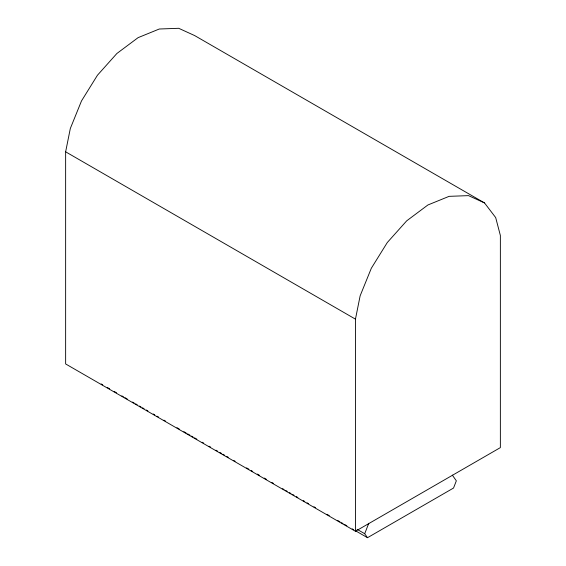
<?xml version="1.0" encoding="UTF-8"?>
<svg xmlns="http://www.w3.org/2000/svg" width="566" height="566" viewBox="0 0 566 566"><rect width="100%" height="100%" fill="white"/><g stroke="black" fill="none" stroke-linecap="round" stroke-linejoin="round"><path stroke-width="0.85" d="M65.635 151.815L70.318 128.503L81.497 100.932L97.472 75.2L116.879 53.494L138.09 37.653L159.294 29.008L178.707 28.3L194.676 35.587L484.503 202.911L495.682 217.577L500.365 235.484L500.365 447.607L355.455 531.276L65.635 363.945L65.635 151.815L355.455 319.146L355.455 531.276M355.455 319.146L360.139 295.827L371.324 268.256L387.293 242.531L406.706 220.825L427.91 204.977L449.121 196.338L468.528 195.631L484.503 202.911M452.34 475.136L456.338 480.817L453.536 488.034L367.511 537.7L364.709 533.717L368.77 523.26M357.061 529.295L364.709 533.717M101.201 383.946L102.729 384.83M107.321 387.484L109.62 388.807M114.212 391.46L116.504 392.783M121.86 395.875L123.395 396.759M124.923 397.643L127.216 398.966M132.578 402.058L134.107 402.942M135.635 403.827L137.17 404.711M139.462 406.034L140.991 406.919M142.526 407.803L144.054 408.687M146.353 410.01L147.882 410.895M153.237 413.987L154.766 414.871M157.065 416.201L158.593 417.085M163.949 420.177L165.484 421.062M176.96 427.684L179.259 429.014M183.851 431.66L186.143 432.99M187.671 433.874L189.971 435.197M191.499 436.082L193.034 436.966M194.562 437.851L196.855 439.174M202.218 442.265L203.746 443.15M209.102 446.241L210.63 447.126M215.993 450.218L217.521 451.102M219.813 452.425L221.348 453.309M222.877 454.194L224.405 455.078M226.704 456.408L228.232 457.286M233.588 460.384L235.123 461.262M246.599 467.891L248.899 469.221M251.191 470.544L252.719 471.428M257.311 474.075L259.61 475.405M264.202 478.051L266.494 479.381M271.857 482.473L273.385 483.357M282.568 488.656L284.097 489.54M285.632 490.425L287.16 491.309M289.452 492.632L290.988 493.517M292.516 494.401L294.044 495.285M296.343 496.608L297.872 497.493M303.227 500.585L304.763 501.469M307.055 502.799L308.583 503.676M313.946 506.775L315.474 507.66M326.95 514.282L329.249 515.612M337.669 520.472L339.961 521.795M341.496 522.68L343.024 523.564M344.553 524.449L346.852 525.772M352.208 528.863L353.736 529.748M355.271 530.632L367.511 537.7"/></g></svg>
